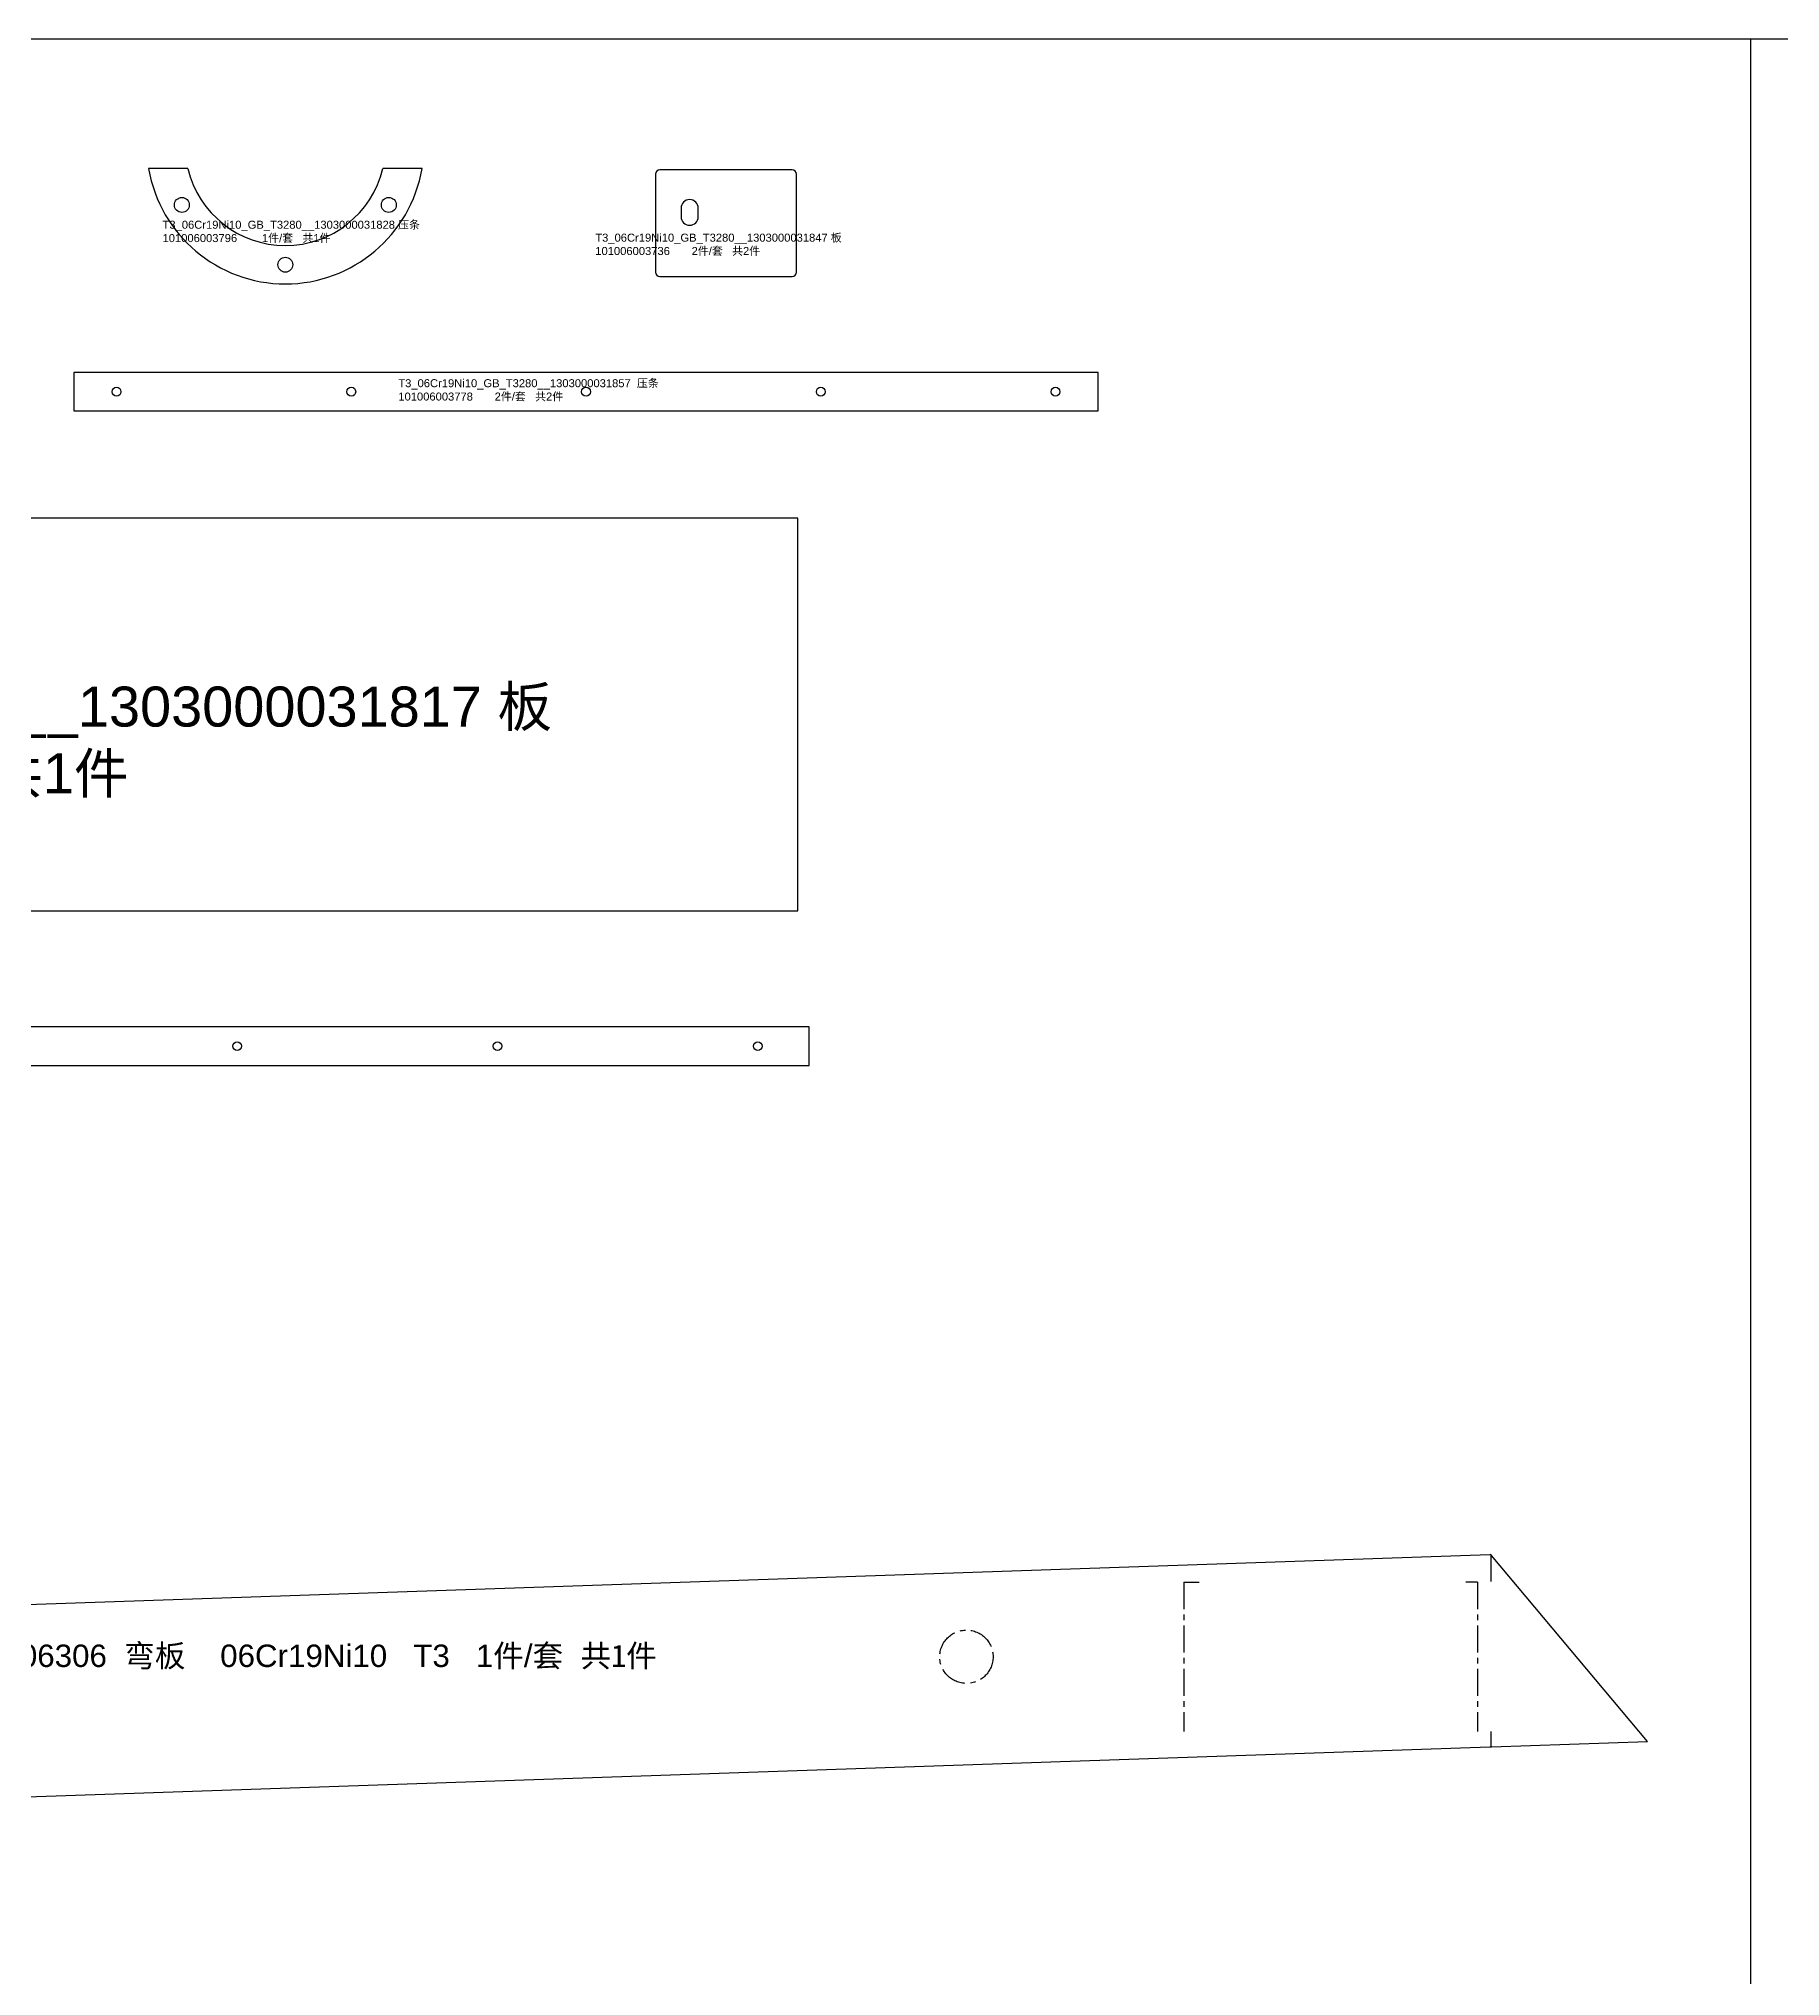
# Model space of a CAD drawing. Extents: x -9926 to 7440, y -3093 to 58.
# Drawn here: x -2210 to -1394, y -873 to 35 of the extents above; entities that cross this region are included whole.
import ezdxf

# ---------------------------------------------------------------- set-up
doc = ezdxf.new("R2010")
doc.units = 0
doc.header["$MEASUREMENT"] = 0
doc.linetypes.add('CENTERX2', pattern=[20.32, 12.7, -2.54, 2.54, -2.54])
doc.layers.get('0').update_dxf_attribs({"linetype": 'CONTINUOUS'})
doc.layers.add('粗实线', color=7, linetype='CONTINUOUS')
doc.styles.get("Standard").update_dxf_attribs({"font": 'arial.ttf'})

# ---------------------------------------------------------------- blocks, each defined once
blk = doc.blocks.new('1010020063061')
at = {"color": 7, "linetype": 'CONTINUOUS'}
for p, q in [((-1135.1, 734.63), (-2106.08, 701.37)), ((-1134.7, 734.65), (-1135.1, 734.63)), ((-1134.28, 734.3), (-1134.7, 734.65)), ((-2271.31, 619.2), (-2132.61, 699.28)), ((-2127.96, 700.61), (-2106.9, 701.35)), ((-2106.08, 701.37), (-2106.9, 701.35)), ((-1134.28, 644.62), (-1061.18, 647.17)), ((-2065.9, 612.71), (-1135.1, 644.6)), ((-1135.1, 644.6), (-1134.28, 644.62)), ((-2276.31, 610.54), (-2276.31, 591.31)), ((-2106.08, 581.76), (-2065.9, 612.71)), ((-2266.31, 581.31), (-2106.49, 581.31)), ((-2106.49, 581.31), (-2106.08, 581.76))]:
    blk.add_line(p, q, dxfattribs=at)
at = {"color": 6, "linetype": 'CENTERX2'}
for p, q in [((-1134.69, 734.65), (-1134.69, 722.13)), ((-1278.46, 721.81), (-1278.46, 651.81)), ((-1278.46, 721.81), (-1271.32, 721.81)), ((-1140.86, 721.81), (-1146.4, 721.81)), ((-1140.86, 721.81), (-1140.86, 651.81)), ((-2106.49, 689.4), (-2106.49, 701.36)), ((-1134.69, 651.82), (-1134.69, 644.61)), ((-2106.49, 581.31), (-2106.49, 604.45))]:
    blk.add_line(p, q, dxfattribs=at)
blk.add_line((-1061.18, 647.17), (-1134.28, 734.3))
blk.add_circle((-1380.38, 686.81), 12.5, dxfattribs=at)
at = {"color": 7, "linetype": 'CONTINUOUS'}
for centre, start, end in [((-2127.61, 690.62), 92, 120), ((-2266.31, 610.54), 120, 180), ((-2266.31, 591.31), 180, 270)]:
    blk.add_arc(centre, 10, start, end, dxfattribs=at)
at = {"color": 3, "insert": (-1525.46, 692.51), "char_height": 10.5, "width": 1218.8625, "attachment_point": 3}
blk.add_mtext('101002006306  {\\fSimSun|b0|i0|c134|p54;弯板}    06Cr19Ni10   T3   1{\\fSimSun|b0|i0|c134|p54;件}/{\\fSimSun|b0|i0|c134|p54;套}  {\\fSimSun|b0|i0|c134|p54;共1件}', dxfattribs=at)

msp = doc.modelspace()

# ---------------------------------------------------------------- linework, layer by layer
at = {"color": 1}
for p, q in [((-9925.56189, 34.82289), (7440.09699, 34.82289)), ((-1408.0505, 34.82289), (-1408.0505, -2421.63551))]:
    msp.add_line(p, q, dxfattribs=at)
at = {"layer": '粗实线', "linetype": 'CONTINUOUS'}
for p, q in [((-2140.40612, -26.05739), (-2158.77395, -26.05739)), ((-2030.64901, -26.05739), (-2049.01684, -26.05739)), ((-1857.23514, -26.56878), (-1919.23514, -26.56878)), ((-1921.23514, -28.56878), (-1921.23514, -74.56878)), ((-1855.23514, -74.56878), (-1855.23514, -28.56878)), ((-1909.23514, -44.56878), (-1909.23514, -48.56878)), ((-1901.23514, -48.56878), (-1901.23514, -44.56878)), ((-1919.23514, -76.56878), (-1857.23514, -76.56878)), ((-2193.79887, -121.57195), (-2193.79887, -139.57195)), ((-1713.79887, -121.57195), (-2193.79887, -121.57195)), ((-1713.79887, -139.57195), (-1713.79887, -121.57195)), ((-2193.79887, -139.57195), (-1713.79887, -139.57195)), ((-1854.51871, -189.89825), (-2628.51871, -189.89825)), ((-1854.51871, -373.89825), (-1854.51871, -189.89825)), ((-2628.51871, -373.89825), (-1854.51871, -373.89825)), ((-1849.29033, -428.28293), (-2625.29033, -428.28293)), ((-1849.29033, -446.28293), (-1849.29033, -428.28293)), ((-2625.29033, -446.28293), (-1849.29033, -446.28293))]:
    msp.add_line(p, q, dxfattribs=at)
for centre, radius in [((-2143.2089, -43.05739), 3.5), ((-2046.21406, -43.05739), 3.5), ((-2094.71148, -71.05739), 3.5), ((-2173.79887, -130.57195), 2.05), ((-2063.79887, -130.57195), 2.05), ((-1953.79887, -130.57195), 2.05), ((-1843.79887, -130.57195), 2.05), ((-1733.79887, -130.57195), 2.05), ((-2117.29033, -437.28293), 2.05), ((-1995.29033, -437.28293), 2.05), ((-1873.29033, -437.28293), 2.05)]:
    msp.add_circle(centre, radius, dxfattribs=at)
for centre, radius, start, end in [((-2094.71148, -15.05739), 65, 189.74309738, 350.25690262), ((-2094.71148, -15.05739), 47, 193.53519129, 346.46480871), ((-1919.23514, -28.56878), 2, 90, 180), ((-1857.23514, -28.56878), 2, 0, 90), ((-1905.23514, -44.56878), 4, 0, 180), ((-1905.23514, -48.56878), 4, 180, 0), ((-1919.23514, -74.56878), 2, 180, 270), ((-1857.23514, -74.56878), 2, 270, 0)]:
    msp.add_arc(centre, radius, start, end, dxfattribs=at)

# ---------------------------------------------------------------- block references
at = {"color": 1}
msp.add_blockref('1010020063061', (-395.1433, -1410.21235), dxfattribs=at)

# ---------------------------------------------------------------- texts
at = {"color": 2, "attachment_point": 1}
for s, insert, char_height, width in [('T3_06Cr19Ni10_GB_T3280__1303000031828 {\\fSimSun|b0|i0|c134|p34;压条 }101006003796        1{\\fSimSun|b0|i0|c134|p34;件}/{\\fSimSun|b0|i0|c134|p34;套}   {\\fSimSun|b0|i0|c134|p34;共}1{\\fSimSun|b0|i0|c134|p34;件}', (-2152.25917, -50.4556), 3.75, 139.6446616), ('T3_06Cr19Ni10_GB_T3280__1303000031847 {\\fSimSun|b0|i0|c134|p34;板    }101006003736       2{\\fSimSun|b0|i0|c134|p34;件}/{\\fSimSun|b0|i0|c134|p34;套}   {\\fSimSun|b0|i0|c134|p34;共}2{\\fSimSun|b0|i0|c134|p34;件}', (-1949.45808, -56.51469), 3.75, 139.6446616), ('T3_06Cr19Ni10_GB_T3280__1303000031857  {\\fSimSun|b0|i0|c134|p34;压条 }101006003778       2{\\fSimSun|b0|i0|c134|p34;件}/{\\fSimSun|b0|i0|c134|p34;套}   {\\fSimSun|b0|i0|c134|p34;共}2{\\fSimSun|b0|i0|c134|p34;件}', (-2041.76437, -124.72169), 3.75, 139.6446616), ('T3_06Cr19Ni10_GB_T3280__1303000031817 {\\fSimSun|b0|i0|c134|p34;板 }101006003735      1{\\fSimSun|b0|i0|c134|p34;件}/{\\fSimSun|b0|i0|c134|p34;套}   {\\fSimSun|b0|i0|c134|p34;共}1{\\fSimSun|b0|i0|c134|p34;件}', (-2547.19783, -268.75736), 18.75, 698.2233078)]:
    msp.add_mtext(s, dxfattribs=dict(at, insert=insert, char_height=char_height, width=width))

doc.saveas('drawing.dxf')
